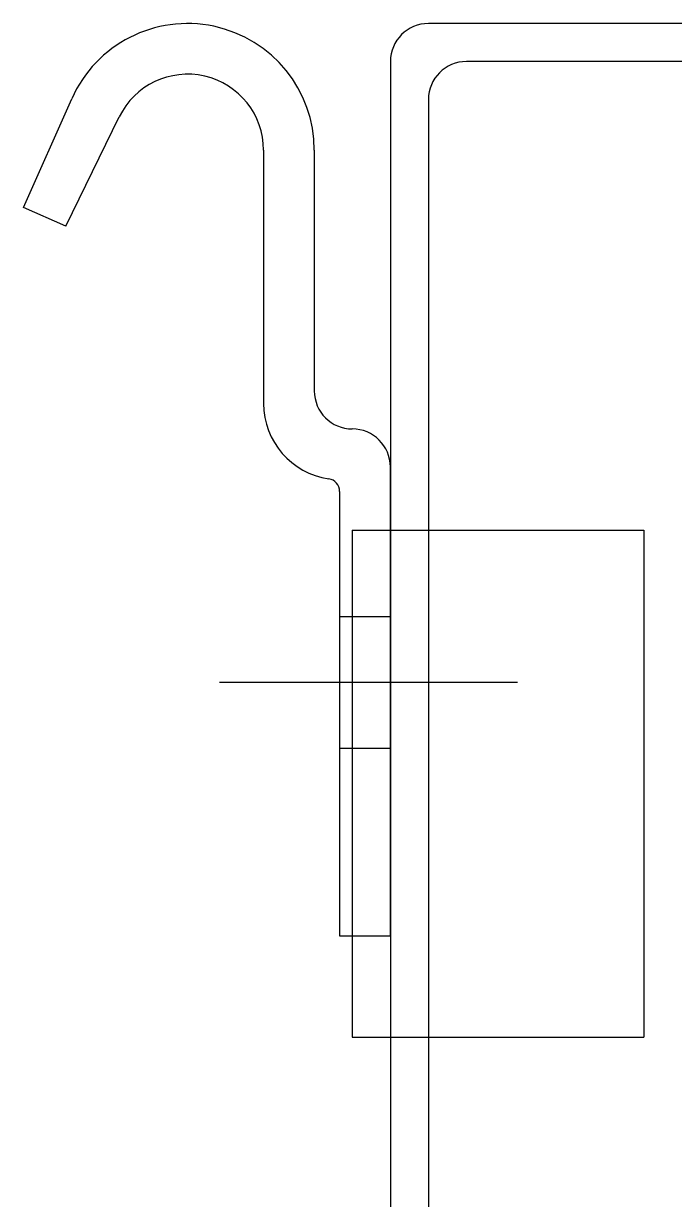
# Model space of a CAD drawing. Extents: x -3080 to 28500, y -1326 to 31609.
# Drawn here: x 6732.243 to 6734.811, y 26403.87 to 26408.511 of the extents above; entities that cross this region are included whole.
import ezdxf

# ---------------------------------------------------------------- set-up
doc = ezdxf.new("R2010")
doc.units = 0
doc.header["$LTSCALE"] = 100
doc.layers.add('0-xref', color=8, linetype='Continuous')
doc.layers.add('188K-SM-07-F10-MECH-CR PIPE-Y2257103$0$AP7P1-SM-08-FNN-120-A(4)-SMP$0$15P6-SM-08-FNN-320-A(10)-UIS-TCM$0$15P6-SM-08-FNN-00-(@10)170308-MIC$0$0-CDS', color=140, linetype='Continuous')

# ---------------------------------------------------------------- blocks, each defined once
blk = doc.blocks.new('188K-SM-07-F10-MECH-CR PIPE-Y2257103$0$CDS-CVD')
at = {"layer": '188K-SM-07-F10-MECH-CR PIPE-Y2257103$0$AP7P1-SM-08-FNN-120-A(4)-SMP$0$15P6-SM-08-FNN-320-A(10)-UIS-TCM$0$15P6-SM-08-FNN-00-(@10)170308-MIC$0$0-CDS', "ltscale": 0.1}
for p, q in [((6735.19, -72926.2522), (6733.84, -72926.2522)), ((6733.69, -72926.4022), (6733.69, -72972.7522)), ((6735.19, -72926.4022), (6733.99, -72926.4022)), ((6732.2428, -72926.9781), (6732.4329, -72926.5495)), ((6733.84, -72926.5522), (6733.84, -72972.4522)), ((6732.41, -72927.0522), (6732.6203, -72926.6207)), ((6733.19, -72926.7522), (6733.19, -72927.7522)), ((6733.39, -72926.7522), (6733.39, -72927.7022)), ((6732.41, -72927.0522), (6732.2428, -72926.9781)), ((6733.69, -72929.8522), (6733.69, -72928.0022)), ((6733.49, -72928.0986), (6733.49, -72929.8522)), ((6733.54, -72928.2522), (6733.54, -72930.2522)), ((6733.54, -72928.2522), (6734.69, -72928.2522)), ((6733.84, -72928.2522), (6733.84, -72930.2522)), ((6734.69, -72928.2522), (6734.69, -72930.2522)), ((6733.49, -72928.5922), (6733.69, -72928.5922)), ((6733.0163, -72928.8522), (6734.1912, -72928.8522)), ((6733.49, -72929.1122), (6733.69, -72929.1122)), ((6733.49, -72929.8522), (6733.69, -72929.8522)), ((6733.54, -72930.2522), (6734.69, -72930.2522))]:
    blk.add_line(p, q, dxfattribs=at)
for centre, radius, start, end in [((6732.89, -72926.7522), 0.5, 0, 156.0843), ((6733.84, -72926.4022), 0.15, 90, 180), ((6733.99, -72926.5522), 0.15, 90, 180), ((6732.89, -72926.7522), 0.3, 0, 154.0108), ((6733.54, -72927.7022), 0.15, 180, 270), ((6733.49, -72927.7522), 0.3, 180, 261.7868), ((6733.54, -72928.0022), 0.15, 0, 90), ((6733.44, -72928.0986), 0.05, 0, 81.7868)]:
    blk.add_arc(centre, radius, start, end, dxfattribs=at)
blk = doc.blocks.new('188K-SM-07-F10-MECH-CR PIPE-Y2257103')
blk.add_blockref('188K-SM-07-F10-MECH-CR PIPE-Y2257103$0$CDS-CVD', (0, 99334.7631))

msp = doc.modelspace()

# ---------------------------------------------------------------- block references
at = {"layer": '0-xref'}
msp.add_blockref('188K-SM-07-F10-MECH-CR PIPE-Y2257103', (0, 0), dxfattribs=at)

doc.saveas('drawing.dxf')
